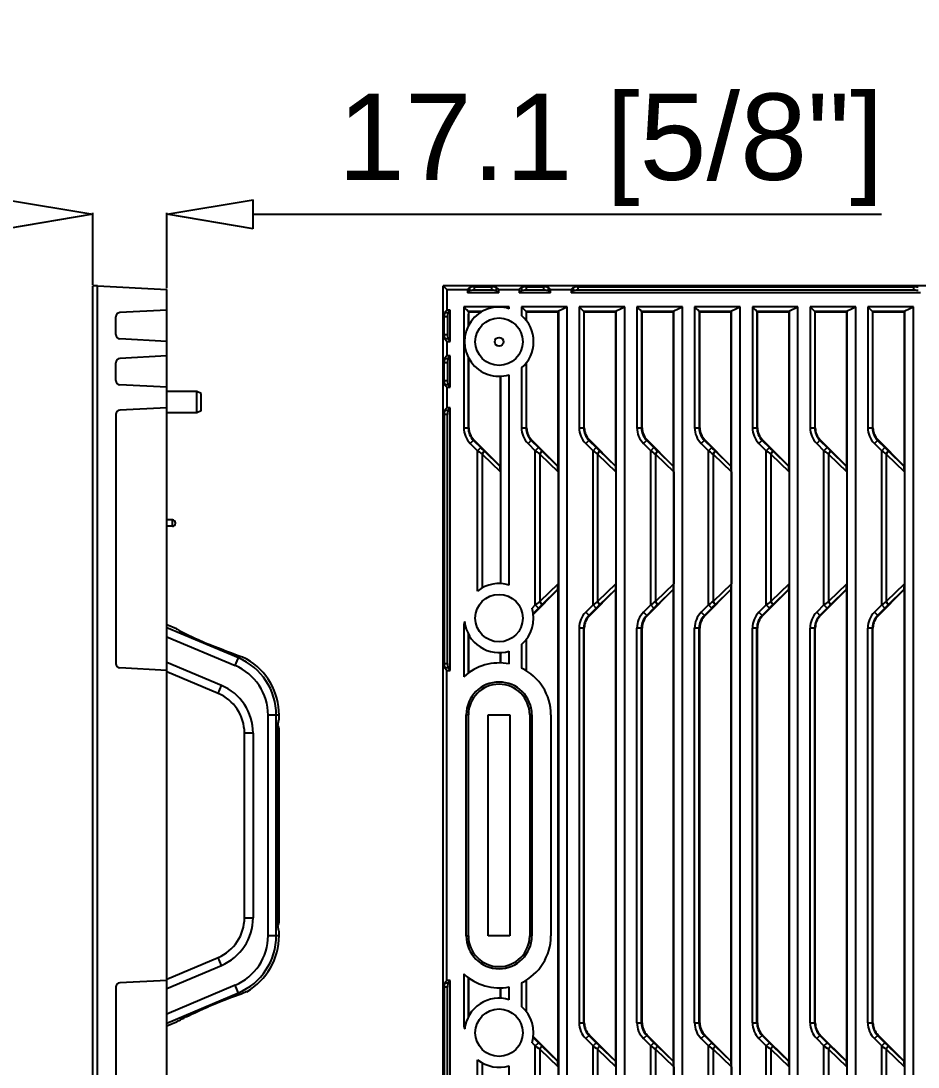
# Model space of a CAD drawing. Header units: millimetres. Extents: x -3132 to 28633, y 682 to 5849.
# Drawn here: x 4167.6 to 4375.4, y 1402.6 to 1644.9 of the extents above; entities that cross this region are included whole.
import ezdxf

# ---------------------------------------------------------------- set-up
doc = ezdxf.new("R2010")
doc.units = ezdxf.units.MM
doc.styles.get("Standard").update_dxf_attribs({"font": 'arial.ttf'})
doc.dimstyles.new('ISO_25-10', dxfattribs={"dimtxt": 20, "dimasz": 20, "dimexe": 0.3, "dimexo": 0.3, "dimgap": 2, "dimtad": 1, "dimrnd": 0.0001, "dimdsep": 46, "dimtxsty": 'Standard', "dimblk": 'CLOSEDBLANK', "dimcen": 0.1, "dimclrd": 256, "dimclre": 256, "dimclrt": 256, "dimadec": 0, "dimazin": 2, "dimtm": 1e-09, "dimtfac": 1, "dimtofl": 0, "dimtmove": 0, "dimatfit": 3, "dimldrblk": 'CLOSEDBLANK', "dimfxl": 1, "dimtolj": 1, "dimarcsym": 0})

# ---------------------------------------------------------------- blocks, each defined once
blk = doc.blocks.new('_ClosedBlank')
at = {"color": 0, "linetype": 'ByBlock', "lineweight": -2}
for p, q in [((-1, 0.167), (0, 0)), ((-1, 0.167), (-1, -0.167)), ((0, 0), (-1, -0.167))]:
    blk.add_line(p, q, dxfattribs=at)
blk = doc.blocks.new('*D210')
at = {"lineweight": -2, "transparency": 16777216}
for p, q in [((4164.25, 1600.1), (4144.25, 1600.1)), ((4184.25, 1583.8), (4184.25, 1600.4)), ((4201.35, 1582.96), (4201.35, 1600.4)), ((4221.35, 1600.1), (4366.92, 1600.1))]:
    blk.add_line(p, q, dxfattribs=at)
at = {"layer": 'Defpoints', "color": 0, "transparency": 16777216}
for p in [(4201.35, 1600.1), (4184.25, 1583.5), (4201.35, 1582.66)]:
    blk.add_point(p, dxfattribs=at)
at = {"lineweight": -2, "transparency": 16777216, "xscale": 20, "yscale": 20, "zscale": 20}
blk.add_blockref('_ClosedBlank', (4184.25, 1600.1), dxfattribs=at)
at = {"lineweight": -2, "transparency": 16777216, "xscale": 20, "yscale": 20, "zscale": 20, "rotation": 180}
blk.add_blockref('_ClosedBlank', (4201.35, 1600.1), dxfattribs=at)
at = {"transparency": 16777216, "insert": (4304.14, 1615.05), "char_height": 20, "attachment_point": 5}
blk.add_mtext('\\A1;17.1 [5/8"]', dxfattribs=at)

msp = doc.modelspace()

# ---------------------------------------------------------------- linework, layer by layer
at = {"linetype": 'Continuous'}
for p, q in [((4184.253, 1333.698), (4184.253, 1583.498)), ((4185.353, 1583.498), (4184.253, 1583.498)), ((4185.353, 1333.698), (4185.353, 1583.498)), ((4185.353, 1583.498), (4201.353, 1582.659)), ((4201.353, 1334.537), (4201.353, 1582.659)), ((4265.407, 1333.698), (4265.407, 1583.498)), ((4265.407, 1583.498), (4266.246, 1582.659)), ((4515.207, 1583.498), (4265.407, 1583.498)), ((4266.246, 1582.659), (4266.246, 1577.896)), ((4266.246, 1582.659), (4271.009, 1582.659)), ((4271.009, 1582.659), (4271.578, 1583.228)), ((4271.009, 1582.659), (4271.009, 1581.88)), ((4271.009, 1581.88), (4271.578, 1582.448)), ((4278.246, 1581.88), (4271.009, 1581.88)), ((4271.578, 1582.448), (4271.578, 1583.228)), ((4272.577, 1583.278), (4272.577, 1582.498)), ((4272.577, 1583.278), (4276.679, 1583.278)), ((4276.679, 1582.498), (4272.577, 1582.498)), ((4276.679, 1582.498), (4276.679, 1583.278)), ((4277.677, 1583.228), (4277.677, 1582.448)), ((4278.246, 1582.659), (4277.677, 1583.228)), ((4278.246, 1581.88), (4277.677, 1582.448)), ((4278.246, 1581.88), (4278.246, 1582.659)), ((4278.246, 1582.659), (4283.009, 1582.659)), ((4283.009, 1582.659), (4283.578, 1583.228)), ((4283.009, 1582.659), (4283.009, 1581.88)), ((4283.009, 1581.88), (4283.578, 1582.448)), ((4290.246, 1581.88), (4283.009, 1581.88)), ((4283.578, 1582.448), (4283.578, 1583.228)), ((4284.577, 1583.278), (4284.577, 1582.498)), ((4284.577, 1583.278), (4288.679, 1583.278)), ((4288.679, 1582.498), (4284.577, 1582.498)), ((4288.679, 1582.498), (4288.679, 1583.278)), ((4289.677, 1583.228), (4289.677, 1582.448)), ((4290.246, 1582.659), (4289.677, 1583.228)), ((4290.246, 1581.88), (4289.677, 1582.448)), ((4290.246, 1581.88), (4290.246, 1582.659)), ((4290.246, 1582.659), (4295.009, 1582.659)), ((4295.009, 1582.659), (4295.578, 1583.228)), ((4295.009, 1582.659), (4295.009, 1581.88)), ((4295.009, 1581.88), (4295.578, 1582.448)), ((4375.926, 1581.88), (4295.009, 1581.88)), ((4295.578, 1582.448), (4295.578, 1583.228)), ((4296.577, 1583.278), (4296.577, 1582.498)), ((4296.577, 1583.278), (4374.359, 1583.278)), ((4374.359, 1582.498), (4296.577, 1582.498)), ((4374.359, 1582.498), (4374.359, 1583.278)), ((4201.353, 1577.896), (4190.5, 1577.328)), ((4266.246, 1577.896), (4265.677, 1577.328)), ((4265.677, 1577.328), (4266.457, 1577.328)), ((4267.026, 1577.896), (4266.246, 1577.896)), ((4267.026, 1577.896), (4266.457, 1577.328)), ((4267.026, 1570.659), (4267.026, 1577.896)), ((4270.134, 1578.684), (4270.134, 1550.682)), ((4280.687, 1578.684), (4270.134, 1578.684)), ((4271.322, 1574.496), (4271.322, 1577.466)), ((4274.204, 1577.466), (4271.322, 1577.466)), ((4280.064, 1578.403), (4280.687, 1578.684)), ((4280.687, 1578.236), (4280.687, 1578.684)), ((4283.504, 1578.684), (4283.504, 1576.681)), ((4294.057, 1578.684), (4283.504, 1578.684)), ((4284.692, 1575.419), (4284.692, 1577.466)), ((4291.918, 1577.466), (4284.692, 1577.466)), ((4292.049, 1577.597), (4291.918, 1577.466)), ((4291.918, 1577.466), (4291.918, 1541.799)), ((4292.049, 1577.597), (4292.064, 1577.778)), ((4292.06, 1577.779), (4294.057, 1578.684)), ((4292.064, 1577.778), (4292.064, 1339.578)), ((4294.057, 1338.512), (4294.057, 1578.684)), ((4296.874, 1578.684), (4296.874, 1550.682)), ((4307.427, 1578.684), (4296.874, 1578.684)), ((4297.939, 1577.605), (4297.927, 1550.682)), ((4298.062, 1550.682), (4298.062, 1577.466)), ((4305.288, 1577.466), (4298.062, 1577.466)), ((4305.419, 1577.597), (4305.288, 1577.466)), ((4305.288, 1577.466), (4305.288, 1541.799)), ((4305.419, 1577.597), (4305.434, 1577.778)), ((4305.43, 1577.779), (4307.427, 1578.684)), ((4305.43, 1339.577), (4305.43, 1577.779)), ((4307.427, 1338.512), (4307.427, 1578.684)), ((4310.244, 1578.684), (4310.244, 1550.682)), ((4320.797, 1578.684), (4310.244, 1578.684)), ((4311.309, 1577.605), (4311.297, 1550.682)), ((4311.432, 1550.682), (4311.432, 1577.466)), ((4318.658, 1577.466), (4311.432, 1577.466)), ((4318.789, 1577.597), (4318.658, 1577.466)), ((4318.658, 1577.466), (4318.658, 1541.799)), ((4318.789, 1577.597), (4318.804, 1577.778)), ((4318.8, 1577.779), (4320.797, 1578.684)), ((4318.8, 1339.577), (4318.8, 1577.779)), ((4320.797, 1338.512), (4320.797, 1578.684)), ((4323.614, 1578.684), (4323.614, 1550.682)), ((4334.167, 1578.684), (4323.614, 1578.684)), ((4324.679, 1577.605), (4324.667, 1550.682)), ((4324.802, 1550.682), (4324.802, 1577.466)), ((4332.028, 1577.466), (4324.802, 1577.466)), ((4332.159, 1577.597), (4332.028, 1577.466)), ((4332.028, 1577.466), (4332.028, 1541.799)), ((4332.159, 1577.597), (4332.174, 1577.778)), ((4332.17, 1577.779), (4334.167, 1578.684)), ((4332.17, 1339.577), (4332.17, 1577.779)), ((4334.167, 1338.512), (4334.167, 1578.684)), ((4336.984, 1578.684), (4336.984, 1550.682)), ((4347.537, 1578.684), (4336.984, 1578.684)), ((4338.049, 1577.605), (4338.037, 1550.682)), ((4338.172, 1550.682), (4338.172, 1577.466)), ((4345.398, 1577.466), (4338.172, 1577.466)), ((4345.529, 1577.597), (4345.398, 1577.466)), ((4345.398, 1577.466), (4345.398, 1541.799)), ((4345.529, 1577.597), (4345.544, 1577.778)), ((4345.54, 1577.779), (4347.537, 1578.684)), ((4345.54, 1339.577), (4345.54, 1577.779)), ((4347.537, 1338.512), (4347.537, 1578.684)), ((4350.354, 1578.684), (4350.354, 1550.682)), ((4360.907, 1578.684), (4350.354, 1578.684)), ((4351.419, 1577.605), (4351.407, 1550.682)), ((4351.542, 1550.682), (4351.542, 1577.466)), ((4358.768, 1577.466), (4351.542, 1577.466)), ((4358.899, 1577.597), (4358.768, 1577.466)), ((4358.768, 1577.466), (4358.768, 1541.799)), ((4358.899, 1577.597), (4358.914, 1577.778)), ((4358.91, 1577.779), (4360.907, 1578.684)), ((4358.91, 1339.577), (4358.91, 1577.779)), ((4360.907, 1338.512), (4360.907, 1578.684)), ((4363.724, 1578.684), (4363.724, 1550.682)), ((4374.277, 1578.684), (4363.724, 1578.684)), ((4364.789, 1577.605), (4364.777, 1550.682)), ((4364.912, 1550.682), (4364.912, 1577.466)), ((4372.138, 1577.466), (4364.912, 1577.466)), ((4372.269, 1577.597), (4372.138, 1577.466)), ((4372.138, 1577.466), (4372.138, 1541.799)), ((4372.269, 1577.597), (4372.284, 1577.778)), ((4372.28, 1577.779), (4374.277, 1578.684)), ((4372.28, 1339.577), (4372.28, 1577.779)), ((4374.277, 1338.512), (4374.277, 1578.684)), ((4189.553, 1572.227), (4189.553, 1576.329)), ((4265.628, 1572.227), (4265.628, 1576.329)), ((4266.407, 1576.329), (4265.628, 1576.329)), ((4266.407, 1576.329), (4266.407, 1572.227)), ((4265.628, 1572.227), (4266.407, 1572.227)), ((4201.353, 1570.659), (4190.5, 1571.228)), ((4266.246, 1570.659), (4265.677, 1571.228)), ((4266.457, 1571.228), (4265.677, 1571.228)), ((4266.246, 1570.659), (4266.246, 1567.295)), ((4266.246, 1570.659), (4267.026, 1570.659)), ((4267.026, 1570.659), (4266.457, 1571.228)), ((4201.353, 1567.295), (4190.5, 1566.726)), ((4266.246, 1567.295), (4265.677, 1566.726)), ((4267.026, 1567.295), (4266.246, 1567.295)), ((4267.026, 1567.295), (4266.457, 1566.726)), ((4267.026, 1560.058), (4267.026, 1567.295)), ((4189.553, 1561.625), (4189.553, 1565.727)), ((4265.628, 1561.625), (4265.628, 1565.727)), ((4266.407, 1565.727), (4265.628, 1565.727)), ((4265.677, 1566.726), (4266.457, 1566.726)), ((4266.407, 1565.727), (4266.407, 1561.625)), ((4271.187, 1566.951), (4271.187, 1550.682)), ((4271.322, 1550.682), (4271.322, 1566.7)), ((4284.557, 1565.604), (4284.557, 1550.682)), ((4284.692, 1550.682), (4284.692, 1565.777)), ((4278.548, 1562.603), (4278.548, 1541.799)), ((4278.694, 1514.589), (4278.694, 1562.607)), ((4280.687, 1514.236), (4280.687, 1562.96)), ((4283.504, 1564.515), (4283.504, 1550.682)), ((4201.353, 1560.058), (4190.5, 1560.627)), ((4265.628, 1561.625), (4266.407, 1561.625)), ((4266.246, 1560.058), (4265.677, 1560.627)), ((4266.457, 1560.627), (4265.677, 1560.627)), ((4266.246, 1560.058), (4266.246, 1555.295)), ((4266.246, 1560.058), (4267.026, 1560.058)), ((4267.026, 1560.058), (4266.457, 1560.627)), ((4208.353, 1559.098), (4201.353, 1559.098)), ((4208.353, 1554.098), (4208.353, 1559.098)), ((4209.353, 1558.598), (4208.353, 1559.098)), ((4209.353, 1554.598), (4209.353, 1558.598)), ((4201.353, 1555.295), (4190.5, 1554.726)), ((4266.246, 1555.295), (4265.677, 1554.726)), ((4267.026, 1555.295), (4266.246, 1555.295)), ((4267.026, 1555.295), (4266.457, 1554.726)), ((4267.026, 1494.488), (4267.026, 1555.295)), ((4189.553, 1553.727), (4189.553, 1496.056)), ((4208.353, 1554.098), (4201.353, 1554.098)), ((4209.353, 1554.598), (4208.353, 1554.098)), ((4265.628, 1553.727), (4265.628, 1496.056)), ((4266.407, 1553.727), (4265.628, 1553.727)), ((4265.677, 1554.726), (4266.457, 1554.726)), ((4266.407, 1496.056), (4266.407, 1553.727)), ((4270.134, 1550.682), (4271.322, 1550.682)), ((4283.504, 1550.682), (4284.692, 1550.682)), ((4296.874, 1550.682), (4298.062, 1550.682)), ((4310.244, 1550.682), (4311.432, 1550.682)), ((4323.614, 1550.682), (4324.802, 1550.682)), ((4336.984, 1550.682), (4338.172, 1550.682)), ((4350.354, 1550.682), (4351.542, 1550.682)), ((4363.724, 1550.682), (4364.912, 1550.682)), ((4272.493, 1547.853), (4271.653, 1547.013)), ((4271.653, 1547.013), (4273.341, 1545.326)), ((4272.398, 1547.759), (4274.086, 1546.071)), ((4278.548, 1541.799), (4272.493, 1547.853)), ((4273.341, 1545.326), (4274.086, 1546.071)), ((4285.863, 1547.853), (4285.023, 1547.013)), ((4285.023, 1547.013), (4286.711, 1545.326)), ((4285.768, 1547.759), (4287.456, 1546.071)), ((4291.918, 1541.799), (4285.863, 1547.853)), ((4286.711, 1545.326), (4287.456, 1546.071)), ((4299.233, 1547.853), (4298.393, 1547.013)), ((4298.393, 1547.013), (4300.081, 1545.326)), ((4299.138, 1547.759), (4300.826, 1546.071)), ((4305.288, 1541.799), (4299.233, 1547.853)), ((4300.081, 1545.326), (4300.826, 1546.071)), ((4312.603, 1547.853), (4311.763, 1547.013)), ((4311.763, 1547.013), (4313.451, 1545.326)), ((4312.508, 1547.759), (4314.196, 1546.071)), ((4318.658, 1541.799), (4312.603, 1547.853)), ((4313.451, 1545.326), (4314.196, 1546.071)), ((4325.973, 1547.853), (4325.133, 1547.013)), ((4325.133, 1547.013), (4326.821, 1545.326)), ((4325.878, 1547.759), (4327.566, 1546.071)), ((4332.028, 1541.799), (4325.973, 1547.853)), ((4326.821, 1545.326), (4327.566, 1546.071)), ((4339.343, 1547.853), (4338.503, 1547.013)), ((4338.503, 1547.013), (4340.191, 1545.326)), ((4339.248, 1547.759), (4340.936, 1546.071)), ((4345.398, 1541.799), (4339.343, 1547.853)), ((4340.191, 1545.326), (4340.936, 1546.071)), ((4352.713, 1547.853), (4351.873, 1547.013)), ((4351.873, 1547.013), (4353.561, 1545.326)), ((4352.618, 1547.759), (4354.306, 1546.071)), ((4358.768, 1541.799), (4352.713, 1547.853)), ((4353.561, 1545.326), (4354.306, 1546.071)), ((4366.083, 1547.853), (4365.243, 1547.013)), ((4365.243, 1547.013), (4366.931, 1545.326)), ((4365.988, 1547.759), (4367.676, 1546.071)), ((4372.138, 1541.799), (4366.083, 1547.853)), ((4366.931, 1545.326), (4367.676, 1546.071)), ((4273.341, 1512.87), (4273.341, 1545.326)), ((4274.872, 1545.298), (4274.41, 1544.553)), ((4274.41, 1544.553), (4274.41, 1513.584)), ((4274.41, 1544.553), (4278.651, 1540.457)), ((4278.583, 1541.715), (4274.872, 1545.298)), ((4286.711, 1509.657), (4286.711, 1545.326)), ((4288.242, 1545.298), (4287.78, 1544.553)), ((4287.78, 1544.553), (4287.78, 1510.43)), ((4287.78, 1544.553), (4292.021, 1540.457)), ((4291.953, 1541.715), (4288.242, 1545.298)), ((4300.081, 1509.657), (4300.081, 1545.326)), ((4301.612, 1545.298), (4301.15, 1544.553)), ((4301.15, 1544.553), (4301.15, 1510.43)), ((4301.15, 1544.553), (4305.391, 1540.457)), ((4305.323, 1541.715), (4301.612, 1545.298)), ((4313.451, 1509.657), (4313.451, 1545.326)), ((4314.982, 1545.298), (4314.52, 1544.553)), ((4314.52, 1544.553), (4314.52, 1510.43)), ((4314.52, 1544.553), (4318.761, 1540.457)), ((4318.693, 1541.715), (4314.982, 1545.298)), ((4326.821, 1509.657), (4326.821, 1545.326)), ((4328.352, 1545.298), (4327.89, 1544.553)), ((4327.89, 1544.553), (4327.89, 1510.43)), ((4327.89, 1544.553), (4332.131, 1540.457)), ((4332.063, 1541.715), (4328.352, 1545.298)), ((4340.191, 1509.657), (4340.191, 1545.326)), ((4341.722, 1545.298), (4341.26, 1544.553)), ((4341.26, 1544.553), (4341.26, 1510.43)), ((4341.26, 1544.553), (4345.501, 1540.457)), ((4345.433, 1541.715), (4341.722, 1545.298)), ((4353.561, 1509.657), (4353.561, 1545.326)), ((4355.092, 1545.298), (4354.63, 1544.553)), ((4354.63, 1544.553), (4354.63, 1510.43)), ((4354.63, 1544.553), (4358.871, 1540.457)), ((4358.803, 1541.715), (4355.092, 1545.298)), ((4366.931, 1509.657), (4366.931, 1545.326)), ((4368.462, 1545.298), (4368, 1544.553)), ((4368, 1544.553), (4368, 1510.43)), ((4368, 1544.553), (4372.241, 1540.457)), ((4372.173, 1541.715), (4368.462, 1545.298)), ((4278.548, 1541.799), (4278.583, 1541.715)), ((4278.651, 1540.457), (4278.583, 1541.715)), ((4292.021, 1540.457), (4291.953, 1541.715)), ((4305.288, 1541.799), (4305.323, 1541.715)), ((4305.391, 1540.457), (4305.323, 1541.715)), ((4318.761, 1540.457), (4318.693, 1541.715)), ((4332.131, 1540.457), (4332.063, 1541.715)), ((4345.398, 1541.799), (4345.433, 1541.715)), ((4345.501, 1540.457), (4345.433, 1541.715)), ((4358.768, 1541.799), (4358.803, 1541.715)), ((4358.871, 1540.457), (4358.803, 1541.715)), ((4372.138, 1541.799), (4372.173, 1541.715)), ((4372.241, 1540.457), (4372.173, 1541.715)), ((4278.651, 1540.457), (4278.651, 1514.591)), ((4292.021, 1540.457), (4292.021, 1514.526)), ((4305.391, 1540.457), (4305.391, 1514.526)), ((4318.761, 1540.457), (4318.761, 1514.526)), ((4332.131, 1540.457), (4332.131, 1514.526)), ((4345.501, 1540.457), (4345.501, 1514.526)), ((4358.871, 1540.457), (4358.871, 1514.526)), ((4372.241, 1540.457), (4372.241, 1514.526)), ((4202.653, 1529.348), (4201.353, 1529.348)), ((4202.653, 1527.848), (4202.653, 1529.348)), ((4203.353, 1528.548), (4203.353, 1528.648)), ((4202.653, 1527.848), (4201.353, 1527.848)), ((4292.021, 1514.526), (4287.78, 1510.43)), ((4291.953, 1513.268), (4292.021, 1514.526)), ((4305.391, 1514.526), (4301.15, 1510.43)), ((4305.323, 1513.268), (4305.391, 1514.526)), ((4318.761, 1514.526), (4314.52, 1510.43)), ((4318.693, 1513.268), (4318.761, 1514.526)), ((4332.131, 1514.526), (4327.89, 1510.43)), ((4332.063, 1513.268), (4332.131, 1514.526)), ((4345.501, 1514.526), (4341.26, 1510.43)), ((4345.433, 1513.268), (4345.501, 1514.526)), ((4358.871, 1514.526), (4354.63, 1510.43)), ((4358.803, 1513.268), (4358.871, 1514.526)), ((4372.241, 1514.526), (4368, 1510.43)), ((4372.173, 1513.268), (4372.241, 1514.526)), ((4286.254, 1507.521), (4291.918, 1513.184)), ((4288.242, 1509.685), (4291.953, 1513.268)), ((4291.918, 1513.184), (4291.953, 1513.268)), ((4291.918, 1513.184), (4291.918, 1404.012)), ((4299.233, 1507.13), (4305.288, 1513.184)), ((4301.612, 1509.685), (4305.323, 1513.268)), ((4305.288, 1513.184), (4305.323, 1513.268)), ((4305.288, 1513.184), (4305.288, 1404.012)), ((4312.603, 1507.13), (4318.658, 1513.184)), ((4314.982, 1509.685), (4318.693, 1513.268)), ((4318.658, 1513.184), (4318.658, 1404.012)), ((4325.973, 1507.13), (4332.028, 1513.184)), ((4328.352, 1509.685), (4332.063, 1513.268)), ((4332.028, 1513.184), (4332.028, 1404.012)), ((4339.343, 1507.13), (4345.398, 1513.184)), ((4341.722, 1509.685), (4345.433, 1513.268)), ((4345.398, 1513.184), (4345.433, 1513.268)), ((4345.398, 1513.184), (4345.398, 1404.012)), ((4352.713, 1507.13), (4358.768, 1513.184)), ((4355.092, 1509.685), (4358.803, 1513.268)), ((4358.768, 1513.184), (4358.803, 1513.268)), ((4358.768, 1513.184), (4358.768, 1404.012)), ((4366.083, 1507.13), (4372.138, 1513.184)), ((4368.462, 1509.685), (4372.173, 1513.268)), ((4372.138, 1513.184), (4372.173, 1513.268)), ((4372.138, 1513.184), (4372.138, 1404.012)), ((4286.711, 1509.657), (4285.966, 1508.912)), ((4287.456, 1508.912), (4286.711, 1509.657)), ((4287.78, 1510.43), (4288.242, 1509.685)), ((4300.081, 1509.657), (4298.393, 1507.97)), ((4300.826, 1508.912), (4300.081, 1509.657)), ((4301.15, 1510.43), (4301.612, 1509.685)), ((4313.451, 1509.657), (4311.763, 1507.97)), ((4314.196, 1508.912), (4313.451, 1509.657)), ((4314.52, 1510.43), (4314.982, 1509.685)), ((4326.821, 1509.657), (4325.133, 1507.97)), ((4327.566, 1508.912), (4326.821, 1509.657)), ((4327.89, 1510.43), (4328.352, 1509.685)), ((4340.191, 1509.657), (4338.503, 1507.97)), ((4340.936, 1508.912), (4340.191, 1509.657)), ((4341.26, 1510.43), (4341.722, 1509.685)), ((4353.561, 1509.657), (4351.873, 1507.97)), ((4354.306, 1508.912), (4353.561, 1509.657)), ((4354.63, 1510.43), (4355.092, 1509.685)), ((4366.931, 1509.657), (4365.243, 1507.97)), ((4367.676, 1508.912), (4366.931, 1509.657)), ((4368, 1510.43), (4368.462, 1509.685)), ((4286.233, 1507.689), (4287.456, 1508.912)), ((4298.393, 1507.97), (4299.233, 1507.13)), ((4299.138, 1507.225), (4300.826, 1508.912)), ((4311.763, 1507.97), (4312.603, 1507.13)), ((4312.508, 1507.225), (4314.196, 1508.912)), ((4325.133, 1507.97), (4325.973, 1507.13)), ((4325.878, 1507.225), (4327.566, 1508.912)), ((4338.503, 1507.97), (4339.343, 1507.13)), ((4339.248, 1507.225), (4340.936, 1508.912)), ((4351.873, 1507.97), (4352.713, 1507.13)), ((4352.618, 1507.225), (4354.306, 1508.912)), ((4365.243, 1507.97), (4366.083, 1507.13)), ((4365.988, 1507.225), (4367.676, 1508.912)), ((4203.594, 1504.098), (4201.353, 1505.044)), ((4217.941, 1497.372), (4201.353, 1504.369)), ((4270.134, 1504.301), (4270.134, 1492.999)), ((4270.644, 1504.301), (4270.134, 1504.301)), ((4296.874, 1504.301), (4296.874, 1412.895)), ((4298.062, 1504.301), (4296.874, 1504.301)), ((4297.927, 1412.895), (4297.927, 1504.301)), ((4298.062, 1412.895), (4298.062, 1504.301)), ((4310.244, 1412.895), (4310.244, 1504.301)), ((4311.432, 1504.301), (4310.244, 1504.301)), ((4311.297, 1412.895), (4311.297, 1504.301)), ((4311.432, 1412.895), (4311.432, 1504.301)), ((4323.614, 1412.895), (4323.614, 1504.301)), ((4324.802, 1504.301), (4323.614, 1504.301)), ((4324.667, 1412.895), (4324.667, 1504.301)), ((4324.802, 1412.895), (4324.802, 1504.301)), ((4336.984, 1412.895), (4336.984, 1504.301)), ((4338.172, 1504.301), (4336.984, 1504.301)), ((4338.037, 1412.895), (4338.037, 1504.301)), ((4338.172, 1412.895), (4338.172, 1504.301)), ((4350.354, 1412.895), (4350.354, 1504.301)), ((4351.542, 1504.301), (4350.354, 1504.301)), ((4351.407, 1412.895), (4351.407, 1504.301)), ((4351.542, 1412.895), (4351.542, 1504.301)), ((4363.724, 1412.895), (4363.724, 1504.301)), ((4364.912, 1504.301), (4363.724, 1504.301)), ((4364.777, 1412.895), (4364.777, 1504.301)), ((4364.912, 1412.895), (4364.912, 1504.301)), ((4201.353, 1502.278), (4217.192, 1495.597)), ((4203.594, 1504.098), (4203.594, 1504.098)), ((4203.594, 1504.098), (4203.595, 1504.098)), ((4203.732, 1504.023), (4204.018, 1503.868)), ((4271.187, 1502.951), (4271.187, 1493.871)), ((4271.322, 1493.969), (4271.322, 1502.7)), ((4283.504, 1500.515), (4283.504, 1495.027)), ((4284.557, 1501.604), (4284.557, 1494.455)), ((4284.692, 1494.372), (4284.692, 1501.777)), ((4217.192, 1495.597), (4218.129, 1497.82)), ((4278.548, 1498.603), (4278.548, 1496.207)), ((4278.694, 1496.203), (4278.694, 1498.607)), ((4280.687, 1495.971), (4280.687, 1498.96)), ((4201.353, 1494.488), (4190.5, 1495.057)), ((4214.016, 1491.019), (4201.407, 1496.338)), ((4265.628, 1496.056), (4266.407, 1496.056)), ((4266.246, 1494.488), (4265.677, 1495.057)), ((4266.457, 1495.057), (4265.677, 1495.057)), ((4267.026, 1494.488), (4266.457, 1495.057)), ((4213.239, 1489.177), (4201.353, 1494.19)), ((4266.246, 1422.705), (4266.246, 1494.488)), ((4266.246, 1494.488), (4267.026, 1494.488)), ((4213.239, 1489.177), (4214.016, 1491.019)), ((4224.805, 1433.072), (4224.805, 1484.124)), ((4227.353, 1484.124), (4224.805, 1484.124)), ((4226.732, 1433.072), (4226.732, 1484.124)), ((4227.217, 1482.431), (4227.242, 1482.553)), ((4227.242, 1482.553), (4227.265, 1482.658)), ((4227.265, 1482.658), (4227.295, 1482.788)), ((4227.295, 1482.788), (4227.322, 1482.907)), ((4227.353, 1483.098), (4227.353, 1484.124)), ((4270.707, 1432.998), (4270.707, 1484.198)), ((4271.207, 1484.198), (4270.707, 1484.198)), ((4271.207, 1432.998), (4271.207, 1484.198)), ((4275.807, 1432.998), (4275.807, 1484.198)), ((4275.807, 1484.198), (4280.807, 1484.198)), ((4280.807, 1484.198), (4280.807, 1432.998)), ((4285.407, 1484.198), (4285.407, 1432.998)), ((4285.907, 1484.198), (4285.407, 1484.198)), ((4285.907, 1484.198), (4285.907, 1432.998)), ((4290.319, 1484.198), (4290.319, 1432.998)), ((4227.159, 1482.14), (4227.189, 1482.294)), ((4227.189, 1482.294), (4227.217, 1482.431)), ((4227.353, 1436.102), (4227.353, 1481.094)), ((4219.353, 1437.233), (4219.353, 1479.963)), ((4221.353, 1479.963), (4219.353, 1479.963)), ((4221.353, 1479.963), (4221.353, 1437.233)), ((4226.841, 1438.098), (4226.841, 1479.098)), ((4227.222, 1479.098), (4226.841, 1479.098)), ((4226.857, 1437.984), (4226.856, 1479.098)), ((4227.222, 1479.098), (4227.222, 1438.098)), ((4219.353, 1437.233), (4221.353, 1437.233)), ((4226.841, 1438.098), (4227.222, 1438.098)), ((4227.11, 1435.321), (4227.092, 1435.43)), ((4227.132, 1435.201), (4227.11, 1435.321)), ((4227.152, 1435.09), (4227.132, 1435.201)), ((4227.166, 1434.991), (4227.142, 1435.116)), ((4227.172, 1434.987), (4227.152, 1435.09)), ((4227.189, 1434.877), (4227.166, 1434.991)), ((4227.191, 1434.892), (4227.172, 1434.987)), ((4227.21, 1434.774), (4227.189, 1434.877)), ((4227.208, 1434.805), (4227.191, 1434.892)), ((4227.225, 1434.725), (4227.208, 1434.805)), ((4227.23, 1434.68), (4227.21, 1434.774)), ((4227.248, 1434.618), (4227.225, 1434.725)), ((4227.249, 1434.598), (4227.23, 1434.68)), ((4227.268, 1434.526), (4227.248, 1434.618)), ((4227.265, 1434.524), (4227.249, 1434.598)), ((4227.286, 1434.432), (4227.265, 1434.524)), ((4227.29, 1434.426), (4227.268, 1434.526)), ((4227.303, 1434.359), (4227.286, 1434.432)), ((4227.326, 1434.273), (4227.29, 1434.426)), ((4227.319, 1434.293), (4227.303, 1434.359)), ((4227.329, 1434.254), (4227.319, 1434.293)), ((4227.331, 1434.248), (4227.326, 1434.273)), ((4227.353, 1434.098), (4227.327, 1434.197)), ((4227.333, 1434.237), (4227.329, 1434.254)), ((4227.338, 1434.219), (4227.331, 1434.248)), ((4227.334, 1434.232), (4227.333, 1434.237)), ((4227.335, 1434.231), (4227.335, 1434.231)), ((4227.353, 1433.072), (4227.353, 1434.098)), ((4224.805, 1433.072), (4227.353, 1433.072)), ((4270.707, 1432.998), (4271.207, 1432.998)), ((4280.807, 1432.998), (4275.807, 1432.998)), ((4285.407, 1432.998), (4285.907, 1432.998)), ((4201.353, 1423.006), (4213.239, 1428.019)), ((4214.016, 1426.177), (4213.239, 1428.019)), ((4201.407, 1420.858), (4214.016, 1426.177)), ((4201.353, 1422.705), (4190.5, 1422.136)), ((4266.246, 1422.705), (4265.677, 1422.136)), ((4265.677, 1422.136), (4266.457, 1422.136)), ((4267.026, 1422.705), (4266.246, 1422.705)), ((4267.026, 1422.705), (4266.457, 1422.136)), ((4267.026, 1361.901), (4267.026, 1422.705)), ((4270.134, 1424.197), (4270.134, 1412.895)), ((4271.187, 1423.325), (4271.187, 1414.245)), ((4271.322, 1414.495), (4271.322, 1423.227)), ((4283.504, 1422.169), (4283.504, 1416.681)), ((4284.557, 1422.741), (4284.557, 1415.592)), ((4284.692, 1415.419), (4284.692, 1422.824)), ((4189.553, 1421.138), (4189.553, 1363.469)), ((4217.192, 1421.599), (4201.353, 1414.918)), ((4201.353, 1412.827), (4217.941, 1419.824)), ((4218.129, 1419.377), (4217.192, 1421.599)), ((4219.881, 1420.098), (4219.866, 1420.091)), ((4265.628, 1421.138), (4265.628, 1363.469)), ((4266.407, 1421.138), (4265.628, 1421.138)), ((4266.407, 1363.469), (4266.407, 1421.138)), ((4278.548, 1420.989), (4278.548, 1418.594)), ((4278.694, 1418.589), (4278.694, 1420.993)), ((4280.687, 1418.236), (4280.687, 1421.225)), ((4201.353, 1412.153), (4203.594, 1413.098)), ((4203.594, 1413.098), (4203.607, 1413.105)), ((4203.594, 1413.098), (4203.594, 1413.098)), ((4203.607, 1413.105), (4203.732, 1413.173)), ((4270.134, 1412.895), (4270.644, 1412.895)), ((4296.874, 1412.895), (4298.062, 1412.895)), ((4310.244, 1412.895), (4311.432, 1412.895)), ((4323.614, 1412.895), (4324.802, 1412.895)), ((4336.984, 1412.895), (4338.172, 1412.895)), ((4350.354, 1412.895), (4351.542, 1412.895)), ((4363.724, 1412.895), (4364.912, 1412.895)), ((4299.233, 1410.066), (4298.393, 1409.226)), ((4300.826, 1408.284), (4299.138, 1409.972)), ((4305.288, 1404.012), (4299.233, 1410.066)), ((4312.603, 1410.066), (4311.763, 1409.226)), ((4314.196, 1408.284), (4312.508, 1409.972)), ((4318.658, 1404.012), (4312.603, 1410.066)), ((4325.973, 1410.066), (4325.133, 1409.226)), ((4327.566, 1408.284), (4325.878, 1409.972)), ((4332.028, 1404.012), (4325.973, 1410.066)), ((4339.343, 1410.066), (4338.503, 1409.226)), ((4340.936, 1408.284), (4339.248, 1409.972)), ((4345.398, 1404.012), (4339.343, 1410.066)), ((4352.713, 1410.066), (4351.873, 1409.226)), ((4354.306, 1408.284), (4352.618, 1409.972)), ((4358.768, 1404.012), (4352.713, 1410.066)), ((4366.083, 1410.066), (4365.243, 1409.226)), ((4367.676, 1408.284), (4365.988, 1409.972)), ((4372.138, 1404.012), (4366.083, 1410.066)), ((4285.966, 1408.284), (4286.711, 1407.539)), ((4287.456, 1408.284), (4286.233, 1409.507)), ((4291.918, 1404.012), (4286.254, 1409.675)), ((4286.711, 1407.539), (4287.456, 1408.284)), ((4286.711, 1392.61), (4286.711, 1407.539)), ((4288.242, 1407.511), (4287.78, 1406.766)), ((4291.953, 1403.928), (4288.242, 1407.511)), ((4298.393, 1409.226), (4300.081, 1407.539)), ((4300.081, 1407.539), (4300.826, 1408.284)), ((4300.081, 1371.87), (4300.081, 1407.539)), ((4301.612, 1407.511), (4301.15, 1406.766)), ((4305.323, 1403.928), (4301.612, 1407.511)), ((4311.763, 1409.226), (4313.451, 1407.539)), ((4313.451, 1407.539), (4314.196, 1408.284)), ((4313.451, 1371.87), (4313.451, 1407.539)), ((4314.982, 1407.511), (4314.52, 1406.766)), ((4318.693, 1403.928), (4314.982, 1407.511)), ((4325.133, 1409.226), (4326.821, 1407.539)), ((4326.821, 1407.539), (4327.566, 1408.284)), ((4326.821, 1371.87), (4326.821, 1407.539)), ((4328.352, 1407.511), (4327.89, 1406.766)), ((4332.063, 1403.928), (4328.352, 1407.511)), ((4338.503, 1409.226), (4340.191, 1407.539)), ((4340.191, 1407.539), (4340.936, 1408.284)), ((4340.191, 1371.87), (4340.191, 1407.539)), ((4341.722, 1407.511), (4341.26, 1406.766)), ((4345.433, 1403.928), (4341.722, 1407.511)), ((4351.873, 1409.226), (4353.561, 1407.539)), ((4353.561, 1407.539), (4354.306, 1408.284)), ((4353.561, 1371.87), (4353.561, 1407.539)), ((4355.092, 1407.511), (4354.63, 1406.766)), ((4358.803, 1403.928), (4355.092, 1407.511)), ((4365.243, 1409.226), (4366.931, 1407.539)), ((4366.931, 1407.539), (4367.676, 1408.284)), ((4366.931, 1371.87), (4366.931, 1407.539)), ((4368.462, 1407.511), (4368, 1406.766)), ((4372.173, 1403.928), (4368.462, 1407.511)), ((4287.78, 1406.766), (4292.021, 1402.67)), ((4287.78, 1406.766), (4287.78, 1392.055)), ((4301.15, 1406.766), (4305.391, 1402.67)), ((4301.15, 1406.766), (4301.15, 1372.643)), ((4314.52, 1406.766), (4318.761, 1402.67)), ((4314.52, 1406.766), (4314.52, 1372.643)), ((4327.89, 1406.766), (4332.131, 1402.67)), ((4327.89, 1406.766), (4327.89, 1372.643)), ((4341.26, 1406.766), (4345.501, 1402.67)), ((4341.26, 1406.766), (4341.26, 1372.643)), ((4354.63, 1406.766), (4358.871, 1402.67)), ((4354.63, 1406.766), (4354.63, 1372.643)), ((4368, 1406.766), (4372.241, 1402.67)), ((4368, 1406.766), (4368, 1372.643)), ((4273.341, 1371.87), (4273.341, 1404.326)), ((4274.41, 1403.612), (4274.41, 1372.643)), ((4280.687, 1365.557), (4280.687, 1402.96)), ((4291.918, 1404.012), (4291.953, 1403.928)), ((4292.021, 1402.67), (4291.953, 1403.928)), ((4292.021, 1402.67), (4292.021, 1376.739)), ((4305.391, 1402.67), (4305.323, 1403.928)), ((4305.391, 1402.67), (4305.391, 1376.739)), ((4318.658, 1404.012), (4318.693, 1403.928)), ((4318.761, 1402.67), (4318.693, 1403.928)), ((4318.761, 1402.67), (4318.761, 1376.739)), ((4332.028, 1404.012), (4332.063, 1403.928)), ((4332.131, 1402.67), (4332.063, 1403.928)), ((4332.131, 1402.67), (4332.131, 1376.739)), ((4345.501, 1402.67), (4345.433, 1403.928)), ((4345.501, 1402.67), (4345.501, 1376.739)), ((4358.871, 1402.67), (4358.803, 1403.928)), ((4358.871, 1402.67), (4358.871, 1376.739)), ((4372.138, 1404.012), (4372.173, 1403.928)), ((4372.241, 1402.67), (4372.173, 1403.928)), ((4372.241, 1402.67), (4372.241, 1376.739))]:
    msp.add_line(p, q, dxfattribs=at)
for points in [[(4271.195, 1577.609), (4270.847, 1577.965), (4270.493, 1578.323), (4270.134, 1578.684)], [(4271.199, 1577.605), (4271.194, 1576.494), (4271.19, 1575.374), (4271.187, 1574.245)], [(4271.189, 1577.605), (4271.233, 1577.555), (4271.322, 1577.466)], [(4274.433, 1577.597), (4273.345, 1577.599), (4272.265, 1577.604), (4271.195, 1577.609)], [(4284.565, 1577.609), (4284.217, 1577.965), (4283.863, 1578.323), (4283.504, 1578.684)], [(4284.569, 1577.605), (4284.564, 1576.94), (4284.56, 1576.27), (4284.557, 1575.592)], [(4284.559, 1577.605), (4284.603, 1577.555), (4284.692, 1577.466)], [(4292.049, 1577.597), (4289.535, 1577.599), (4287.04, 1577.604), (4284.565, 1577.609)], [(4297.935, 1577.609), (4297.587, 1577.965), (4297.233, 1578.323), (4296.874, 1578.684)], [(4297.929, 1577.605), (4297.973, 1577.555), (4298.062, 1577.466)], [(4305.419, 1577.597), (4302.905, 1577.599), (4300.41, 1577.604), (4297.935, 1577.609)], [(4311.305, 1577.609), (4310.957, 1577.965), (4310.603, 1578.323), (4310.244, 1578.684)], [(4311.299, 1577.605), (4311.343, 1577.555), (4311.432, 1577.466)], [(4318.789, 1577.597), (4316.275, 1577.599), (4313.78, 1577.604), (4311.305, 1577.609)], [(4324.675, 1577.609), (4324.327, 1577.965), (4323.973, 1578.323), (4323.614, 1578.684)], [(4324.669, 1577.605), (4324.713, 1577.555), (4324.802, 1577.466)], [(4332.159, 1577.597), (4329.645, 1577.599), (4327.15, 1577.604), (4324.675, 1577.609)], [(4338.045, 1577.609), (4337.697, 1577.965), (4337.343, 1578.323), (4336.984, 1578.684)], [(4338.039, 1577.605), (4338.083, 1577.555), (4338.172, 1577.466)], [(4345.529, 1577.597), (4343.015, 1577.599), (4340.52, 1577.604), (4338.045, 1577.609)], [(4351.415, 1577.609), (4351.067, 1577.965), (4350.713, 1578.323), (4350.354, 1578.684)], [(4351.409, 1577.605), (4351.453, 1577.555), (4351.542, 1577.466)], [(4358.899, 1577.597), (4356.385, 1577.599), (4353.89, 1577.604), (4351.415, 1577.609)], [(4364.785, 1577.609), (4364.437, 1577.965), (4364.083, 1578.323), (4363.724, 1578.684)], [(4364.779, 1577.605), (4364.823, 1577.555), (4364.912, 1577.466)], [(4372.269, 1577.597), (4369.755, 1577.599), (4367.26, 1577.604), (4364.785, 1577.609)], [(4274.872, 1545.298), (4274.618, 1545.545), (4274.356, 1545.803), (4274.086, 1546.071)], [(4288.242, 1545.298), (4287.988, 1545.545), (4287.726, 1545.803), (4287.456, 1546.071)], [(4301.612, 1545.298), (4301.358, 1545.545), (4301.096, 1545.803), (4300.826, 1546.071)], [(4314.982, 1545.298), (4314.728, 1545.545), (4314.466, 1545.803), (4314.196, 1546.071)], [(4328.352, 1545.298), (4328.098, 1545.545), (4327.836, 1545.803), (4327.566, 1546.071)], [(4341.722, 1545.298), (4341.468, 1545.545), (4341.206, 1545.803), (4340.936, 1546.071)], [(4355.092, 1545.298), (4354.838, 1545.545), (4354.576, 1545.803), (4354.306, 1546.071)], [(4368.462, 1545.298), (4368.208, 1545.545), (4367.946, 1545.803), (4367.676, 1546.071)], [(4273.341, 1545.326), (4273.703, 1545.061), (4274.06, 1544.803), (4274.41, 1544.553)], [(4286.711, 1545.326), (4287.073, 1545.061), (4287.43, 1544.803), (4287.78, 1544.553)], [(4300.081, 1545.326), (4300.443, 1545.061), (4300.8, 1544.803), (4301.15, 1544.553)], [(4313.451, 1545.326), (4313.813, 1545.061), (4314.17, 1544.803), (4314.52, 1544.553)], [(4326.821, 1545.326), (4327.183, 1545.061), (4327.54, 1544.803), (4327.89, 1544.553)], [(4340.191, 1545.326), (4340.553, 1545.061), (4340.91, 1544.803), (4341.26, 1544.553)], [(4353.561, 1545.326), (4353.923, 1545.061), (4354.28, 1544.803), (4354.63, 1544.553)], [(4366.931, 1545.326), (4367.293, 1545.061), (4367.65, 1544.803), (4368, 1544.553)], [(4287.78, 1510.43), (4287.43, 1510.18), (4287.073, 1509.922), (4286.711, 1509.657)], [(4287.456, 1508.912), (4287.726, 1509.181), (4287.988, 1509.439), (4288.242, 1509.685)], [(4301.15, 1510.43), (4300.8, 1510.18), (4300.443, 1509.922), (4300.081, 1509.657)], [(4300.826, 1508.912), (4301.096, 1509.181), (4301.358, 1509.439), (4301.612, 1509.685)], [(4314.52, 1510.43), (4314.17, 1510.18), (4313.813, 1509.922), (4313.451, 1509.657)], [(4314.196, 1508.912), (4314.466, 1509.181), (4314.728, 1509.439), (4314.982, 1509.685)], [(4327.89, 1510.43), (4327.54, 1510.18), (4327.183, 1509.922), (4326.821, 1509.657)], [(4327.566, 1508.912), (4327.836, 1509.181), (4328.098, 1509.439), (4328.352, 1509.685)], [(4341.26, 1510.43), (4340.91, 1510.18), (4340.553, 1509.922), (4340.191, 1509.657)], [(4340.936, 1508.912), (4341.206, 1509.181), (4341.468, 1509.439), (4341.722, 1509.685)], [(4354.63, 1510.43), (4354.28, 1510.18), (4353.923, 1509.922), (4353.561, 1509.657)], [(4354.306, 1508.912), (4354.576, 1509.181), (4354.838, 1509.439), (4355.092, 1509.685)], [(4368, 1510.43), (4367.65, 1510.18), (4367.293, 1509.922), (4366.931, 1509.657)], [(4367.676, 1508.912), (4367.946, 1509.181), (4368.208, 1509.439), (4368.462, 1509.685)], [(4203.594, 1504.098), (4203.607, 1504.091), (4203.732, 1504.023)], [(4204.018, 1503.868), (4204.239, 1503.751), (4204.522, 1503.602), (4204.872, 1503.419), (4205.293, 1503.203), (4205.794, 1502.952), (4206.38, 1502.663), (4207.062, 1502.335), (4207.849, 1501.965), (4208.749, 1501.554), (4209.777, 1501.099), (4210.945, 1500.598)], [(4218.129, 1497.82), (4217.299, 1498.119), (4216.334, 1498.473), (4215.227, 1498.888), (4213.957, 1499.377), (4212.509, 1499.952), (4210.945, 1500.598)], [(4219.734, 1497.165), (4219.611, 1497.221), (4219.439, 1497.298), (4219.212, 1497.396), (4218.922, 1497.517), (4218.563, 1497.659), (4218.129, 1497.82)], [(4219.881, 1497.098), (4219.866, 1497.105), (4219.734, 1497.165)], [(4226.841, 1479.098), (4226.865, 1479.958), (4226.937, 1480.826), (4227.039, 1481.582), (4227.153, 1482.216), (4227.256, 1482.7)], [(4226.856, 1479.098), (4226.872, 1479.802), (4226.934, 1480.65), (4227.03, 1481.423), (4227.141, 1482.076), (4227.242, 1482.571), (4227.313, 1482.878), (4227.338, 1482.979)], [(4227.256, 1482.7), (4227.327, 1482.997), (4227.353, 1483.098)], [(4227.322, 1482.907), (4227.33, 1482.943), (4227.333, 1482.956), (4227.339, 1482.981)], [(4227.339, 1482.981), (4227.341, 1482.988), (4227.343, 1482.998), (4227.347, 1483.019), (4227.351, 1483.06), (4227.353, 1483.098)], [(4227.353, 1481.094), (4227.351, 1481.148), (4227.345, 1481.219), (4227.333, 1481.293), (4227.314, 1481.369), (4227.289, 1481.446), (4227.256, 1481.524), (4227.215, 1481.601), (4227.166, 1481.676), (4227.109, 1481.749), (4227.089, 1481.769)], [(4227.092, 1481.767), (4227.094, 1481.783), (4227.111, 1481.879), (4227.127, 1481.97), (4227.143, 1482.057), (4227.159, 1482.14)], [(4227.222, 1479.098), (4227.23, 1479.59), (4227.253, 1480.067), (4227.285, 1480.486), (4227.319, 1480.815), (4227.343, 1481.023), (4227.353, 1481.094)], [(4227.327, 1434.197), (4227.257, 1434.493), (4227.153, 1434.98), (4227.038, 1435.621), (4226.936, 1436.382), (4226.864, 1437.249), (4226.841, 1438.098)], [(4227.142, 1435.116), (4227.116, 1435.252), (4227.104, 1435.324), (4227.09, 1435.399), (4227.077, 1435.477), (4227.064, 1435.557), (4227.051, 1435.641), (4227.037, 1435.727), (4227.024, 1435.816), (4227.011, 1435.907), (4226.998, 1436.002), (4226.985, 1436.099), (4226.973, 1436.199), (4226.96, 1436.302), (4226.948, 1436.408), (4226.937, 1436.516), (4226.926, 1436.626), (4226.916, 1436.739), (4226.906, 1436.855), (4226.897, 1436.972), (4226.889, 1437.092), (4226.881, 1437.214), (4226.875, 1437.338), (4226.869, 1437.464), (4226.864, 1437.592), (4226.861, 1437.721), (4226.858, 1437.852), (4226.857, 1437.984)], [(4227.353, 1436.102), (4227.343, 1436.174), (4227.318, 1436.383), (4227.285, 1436.711), (4227.253, 1437.131), (4227.23, 1437.608), (4227.222, 1438.098)], [(4227.086, 1435.424), (4227.113, 1435.452), (4227.171, 1435.527), (4227.22, 1435.604), (4227.261, 1435.683), (4227.293, 1435.763), (4227.318, 1435.842), (4227.336, 1435.919), (4227.347, 1435.992), (4227.352, 1436.061), (4227.353, 1436.102)], [(4227.353, 1434.098), (4227.35, 1434.147), (4227.346, 1434.181), (4227.343, 1434.197), (4227.341, 1434.205), (4227.34, 1434.21), (4227.338, 1434.219)], [(4219.866, 1420.091), (4219.734, 1420.031), (4219.611, 1419.975), (4219.439, 1419.898), (4219.212, 1419.8), (4218.922, 1419.679), (4218.563, 1419.537), (4218.129, 1419.377)], [(4218.129, 1419.377), (4217.299, 1419.077), (4216.335, 1418.723), (4215.227, 1418.308), (4213.957, 1417.82), (4212.509, 1417.244), (4210.945, 1416.598)], [(4203.732, 1413.173), (4204.018, 1413.328), (4204.239, 1413.446), (4204.522, 1413.595), (4204.872, 1413.777), (4205.293, 1413.993), (4205.794, 1414.244), (4206.38, 1414.533), (4207.062, 1414.862), (4207.849, 1415.231), (4208.749, 1415.642), (4209.777, 1416.097), (4210.945, 1416.598)], [(4286.711, 1407.539), (4287.073, 1407.274), (4287.43, 1407.016), (4287.78, 1406.766)], [(4288.242, 1407.511), (4287.988, 1407.758), (4287.726, 1408.016), (4287.456, 1408.284)], [(4300.081, 1407.539), (4300.443, 1407.274), (4300.8, 1407.016), (4301.15, 1406.766)], [(4301.612, 1407.511), (4301.358, 1407.758), (4301.096, 1408.016), (4300.826, 1408.284)], [(4313.451, 1407.539), (4313.813, 1407.274), (4314.17, 1407.016), (4314.52, 1406.766)], [(4314.982, 1407.511), (4314.728, 1407.758), (4314.466, 1408.016), (4314.196, 1408.284)], [(4326.821, 1407.539), (4327.183, 1407.274), (4327.54, 1407.016), (4327.89, 1406.766)], [(4328.352, 1407.511), (4328.098, 1407.758), (4327.836, 1408.016), (4327.566, 1408.284)], [(4340.191, 1407.539), (4340.553, 1407.274), (4340.91, 1407.016), (4341.26, 1406.766)], [(4341.722, 1407.511), (4341.468, 1407.758), (4341.206, 1408.016), (4340.936, 1408.284)], [(4353.561, 1407.539), (4353.923, 1407.274), (4354.28, 1407.016), (4354.63, 1406.766)], [(4355.092, 1407.511), (4354.838, 1407.758), (4354.576, 1408.016), (4354.306, 1408.284)], [(4366.931, 1407.539), (4367.293, 1407.274), (4367.65, 1407.016), (4368, 1406.766)], [(4368.462, 1407.511), (4368.208, 1407.758), (4367.946, 1408.016), (4367.676, 1408.284)]]:
    msp.add_lwpolyline(points, dxfattribs=at)
for centre, radius in [((4278.307, 1570.598), 5.5), ((4278.307, 1570.598), 1), ((4278.307, 1506.598), 5.5), ((4278.307, 1410.598), 5.5)]:
    msp.add_circle(centre, radius, dxfattribs=at)
for centre, radius, start, end in [((4190.553, 1576.329), 1, 93, 180), ((4278.307, 1570.598), 8, 72.69945, 287.30055), ((4278.307, 1570.598), 8, 310.50526, 49.49475), ((4190.553, 1572.227), 1, 180, 267), ((4190.553, 1565.727), 1, 93, 180), ((4190.553, 1561.625), 1, 180, 267), ((4190.553, 1553.727), 1, 93, 180), ((4275.322, 1550.682), 5.188, 180.00001, 224.99999), ((4275.322, 1550.682), 4.134, 180.00001, 224.99999), ((4275.322, 1550.682), 4, 180, 225), ((4288.692, 1550.682), 5.188, 180.00001, 224.99999), ((4288.692, 1550.682), 4.134, 180.00001, 224.99999), ((4288.692, 1550.682), 4, 180, 225), ((4302.062, 1550.682), 5.188, 180.00001, 224.99999), ((4302.062, 1550.682), 4.134, 180.00001, 224.99999), ((4302.062, 1550.682), 4, 180, 225), ((4315.432, 1550.682), 5.188, 180.00001, 224.99999), ((4315.432, 1550.682), 4.134, 180.00001, 224.99999), ((4315.432, 1550.682), 4, 180, 225), ((4328.802, 1550.682), 5.188, 180.00001, 224.99999), ((4328.802, 1550.682), 4.134, 180.00001, 224.99999), ((4328.802, 1550.682), 4, 180, 225), ((4342.172, 1550.682), 5.188, 180.00001, 224.99999), ((4342.172, 1550.682), 4.134, 180.00001, 224.99999), ((4342.172, 1550.682), 4, 180, 225), ((4355.542, 1550.682), 5.188, 180.00001, 224.99999), ((4355.542, 1550.682), 4.134, 180.00001, 224.99999), ((4355.542, 1550.682), 4, 180, 225), ((4368.912, 1550.682), 5.188, 180.00001, 224.99999), ((4368.912, 1550.682), 4.134, 180.00001, 224.99999), ((4368.912, 1550.682), 4, 180, 225), ((4202.653, 1528.648), 0.7, 0.00036, 90), ((4202.653, 1528.548), 0.7, 270, 359.99964), ((4278.307, 1506.598), 8, 72.69945, 128.37594), ((4278.307, 1506.598), 8, 310.50526, 16.8128), ((4302.062, 1504.301), 5.188, 135, 179.99999), ((4302.062, 1504.301), 4.134, 135, 180), ((4302.062, 1504.301), 4, 135, 179.99999), ((4315.432, 1504.301), 5.188, 135, 179.99999), ((4315.432, 1504.301), 4.134, 135, 180), ((4315.432, 1504.301), 4, 135, 179.99999), ((4328.802, 1504.301), 5.188, 135, 179.99999), ((4328.802, 1504.301), 4.134, 135, 180), ((4328.802, 1504.301), 4, 135, 179.99999), ((4342.172, 1504.301), 5.188, 135, 179.99999), ((4342.172, 1504.301), 4.134, 135, 180), ((4342.172, 1504.301), 4, 135, 179.99999), ((4355.542, 1504.301), 5.188, 135, 179.99999), ((4355.542, 1504.301), 4.134, 135, 180), ((4355.542, 1504.301), 4, 135, 179.99999), ((4368.912, 1504.301), 5.188, 135, 179.99999), ((4368.912, 1504.301), 4.134, 135, 180), ((4368.912, 1504.301), 4, 135, 179.99999), ((4275.322, 1504.301), 5.188, 163.42216, 179.99998), ((4278.307, 1506.598), 8, 185.85894, 287.30055), ((4212.353, 1484.124), 14.379, 0, 67.13014), ((4212.353, 1484.124), 15, 0, 59.87549), ((4190.553, 1496.056), 1, 180, 267), ((4212.353, 1484.124), 12.452, 0, 67.13014), ((4278.307, 1484.198), 12.011, 78.57582, 132.88421), ((4278.307, 1484.198), 12.011, 0, 64.36684), ((4209.353, 1479.963), 12, 0, 67.13014), ((4278.307, 1484.198), 7.6, 0.00001, 180), ((4278.307, 1484.198), 7.1, 0, 180), ((4209.353, 1479.963), 10, 0, 67.13014), ((4209.353, 1437.233), 10, 292.86986, 0), ((4209.353, 1437.233), 12, 292.86986, 0), ((4212.353, 1433.072), 12.452, 292.86986, 360), ((4212.353, 1433.072), 14.379, 292.86986, 360), ((4212.353, 1433.072), 15, 300.12451, 0), ((4278.307, 1432.998), 7.6, 180.00001, 360), ((4278.307, 1432.998), 7.1, 180, 0), ((4278.307, 1432.998), 12.011, 295.63319, 0), ((4190.553, 1421.138), 1, 93, 180), ((4278.307, 1432.998), 12.011, 227.11579, 281.42418), ((4278.307, 1410.598), 8, 72.69945, 174.14106), ((4278.307, 1410.598), 8, 343.1872, 49.49469), ((4275.322, 1412.895), 5.188, 180.00002, 196.57784), ((4302.062, 1412.895), 5.188, 180.00001, 225), ((4302.062, 1412.895), 4.134, 180, 225), ((4302.062, 1412.895), 4, 180.00001, 225), ((4315.432, 1412.895), 5.188, 180.00001, 225), ((4315.432, 1412.895), 4.134, 180, 225), ((4315.432, 1412.895), 4, 180.00001, 225), ((4328.802, 1412.895), 5.188, 180.00001, 225), ((4328.802, 1412.895), 4.134, 180, 225), ((4328.802, 1412.895), 4, 180.00001, 225), ((4342.172, 1412.895), 5.188, 180.00001, 225), ((4342.172, 1412.895), 4.134, 180, 225), ((4342.172, 1412.895), 4, 180.00001, 225), ((4355.542, 1412.895), 5.188, 180.00001, 225), ((4355.542, 1412.895), 4.134, 180, 225), ((4355.542, 1412.895), 4, 180.00001, 225), ((4368.912, 1412.895), 5.188, 180.00001, 225), ((4368.912, 1412.895), 4.134, 180, 225), ((4368.912, 1412.895), 4, 180.00001, 225), ((4278.307, 1410.598), 8, 231.62406, 287.30055)]:
    msp.add_arc(centre, radius, start, end, dxfattribs=at)
for centre, major_axis, start_param, end_param in [((4272.577, 1583.225), (1, 0), 1.5707963, 3.0892328), ((4272.577, 1582.446), (1, 0), 1.5707963, 3.0892328), ((4276.679, 1583.225), (1, 0), 0.0523599, 1.5707963), ((4276.679, 1582.446), (1, 0), 0.0523599, 1.5707963), ((4284.577, 1583.225), (1, 0), 1.5707963, 3.0892328), ((4284.577, 1582.446), (1, 0), 1.5707963, 3.0892328), ((4288.679, 1583.225), (1, 0), 0.0523599, 1.5707963), ((4288.679, 1582.446), (1, 0), 0.0523599, 1.5707963), ((4296.577, 1583.225), (1, 0), 1.5707963, 3.0892328), ((4296.577, 1582.446), (1, 0), 1.5707963, 3.0892328), ((4374.359, 1583.225), (1, 0), 0.0523599, 1.5707963), ((4374.359, 1582.446), (1, 0), 0.0523599, 1.5707963), ((4265.68, 1576.329), (0, 1), 0.0523599, 1.5707963), ((4266.46, 1576.329), (0, 1), 0.0523599, 1.5707963), ((4265.68, 1572.227), (0, 1), -4.712389, -3.1939525), ((4266.46, 1572.227), (0, 1), -4.712389, -3.1939525), ((4265.68, 1565.727), (0, 1), 0.0523599, 1.5707963), ((4266.46, 1565.727), (0, 1), 0.0523599, 1.5707963), ((4265.68, 1561.625), (0, 1), -4.712389, -3.1939525), ((4266.46, 1561.625), (0, 1), -4.712389, -3.1939525), ((4265.68, 1553.727), (0, 1), 0.0523599, 1.5707963), ((4266.46, 1553.727), (0, 1), 0.0523599, 1.5707963), ((4265.68, 1496.056), (0, 1), -4.712389, -3.1939525), ((4266.46, 1496.056), (0, 1), -4.712389, -3.1939525), ((4265.68, 1421.138), (0, 1), 0.0523599, 1.5707963), ((4266.46, 1421.138), (0, 1), 0.0523599, 1.5707963)]:
    msp.add_ellipse(centre, major_axis=major_axis, ratio=0.0524078, start_param=start_param, end_param=end_param, dxfattribs=at)

# ---------------------------------------------------------------- dimensions: what is measured, and where the dimension line sits
dim = msp.add_linear_dim(base=(4201.353, 1600.103), p1=(4184.253, 1583.498), p2=(4201.353, 1582.659), dimstyle='ISO_25-10', override={"dimgap": 2, "dimdec": 1, "dimtol": 0, "dimlim": 0, "dimtp": 0.3, "dimtm": 0.3})
dim.commit()
dim.dimension.update_dxf_attribs({"geometry": '*D210', "text_midpoint": (4304.137, 1615.049)})

doc.saveas('drawing.dxf')
